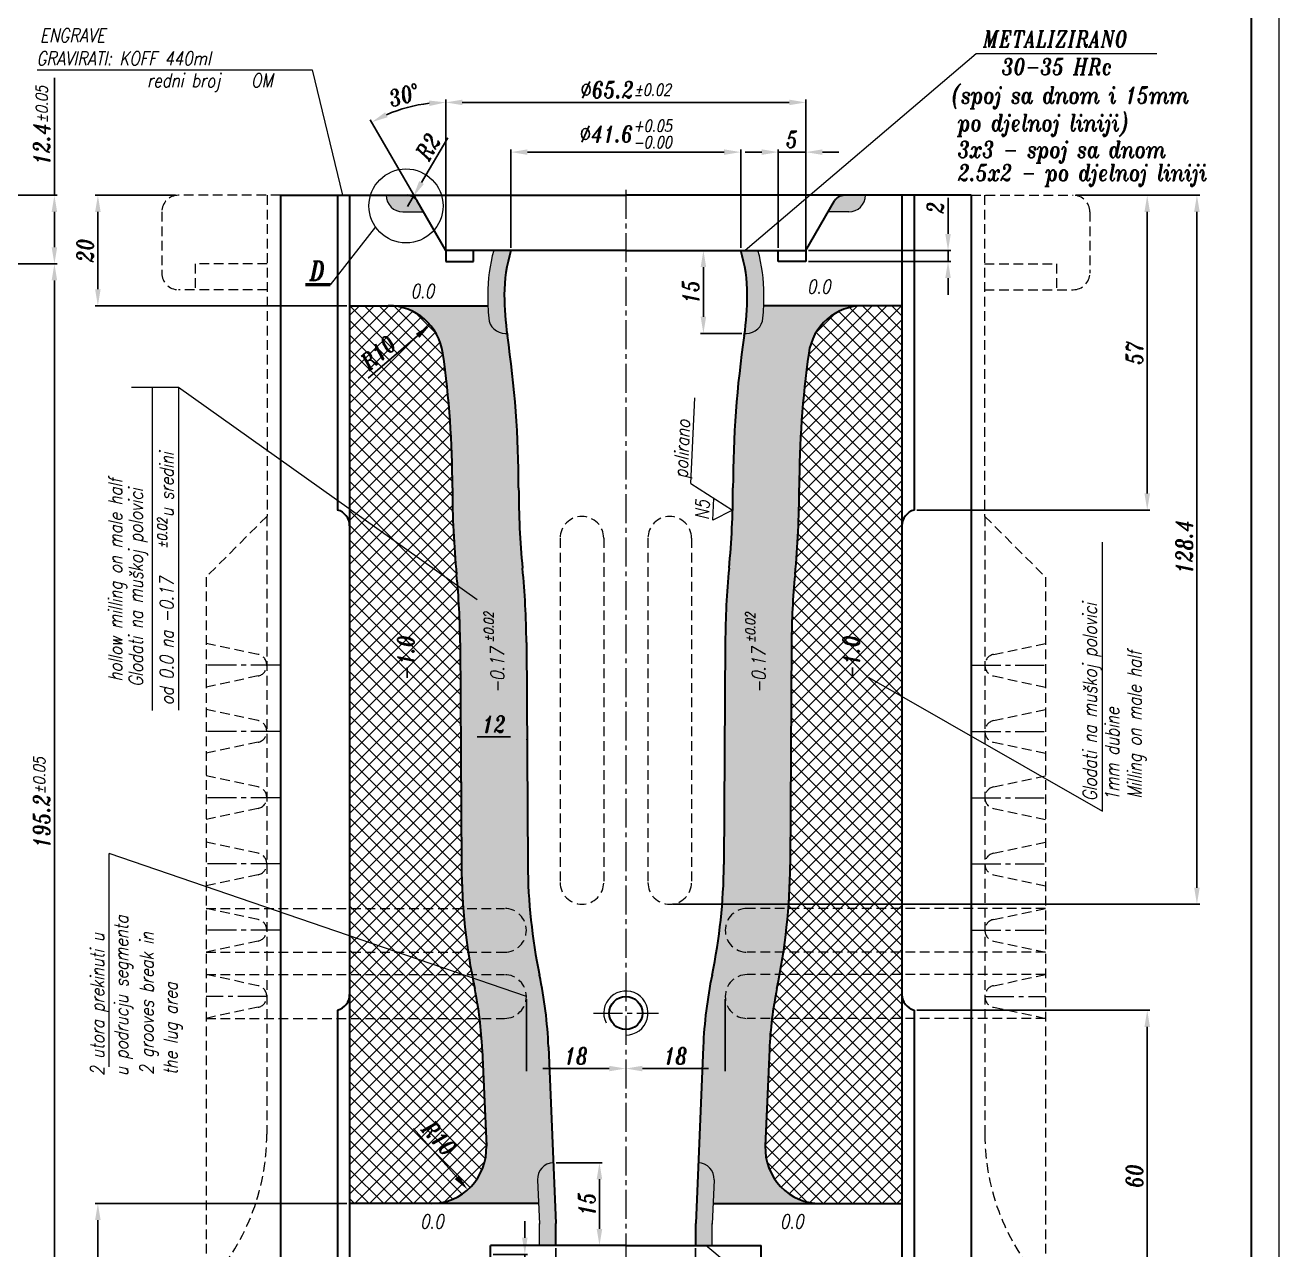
# Model space of a CAD drawing. Extents: x 459 to 1266, y 12 to 613.
# Drawn here: x 652.4 to 879.4, y 134.8 to 356.6 of the extents above; entities that cross this region are included whole.
import ezdxf

# ---------------------------------------------------------------- set-up
doc = ezdxf.new("R2010")
doc.units = 0
doc.header["$LTSCALE"] = 7
doc.header["$MEASUREMENT"] = 0
doc.linetypes.add('CENTER2', pattern=[1.125, 0.75, -0.125, 0.125, -0.125])
doc.linetypes.add('HIDDEN', pattern=[0.375, 0.25, -0.125])
doc.layers.get('0').update_dxf_attribs({"linetype": 'CONTINUOUS', "lineweight": 15})
for name, color, linetype, lineweight in [('1', 1, 'CENTER2', 15), ('2', 2, 'HIDDEN', 15), ('3', 3, 'CONTINUOUS', 30), ('4', 5, 'CONTINUOUS', 50), ('8', 252, 'CONTINUOUS', 15), ('ENGLISH', 252, 'CONTINUOUS', 18)]:
    doc.layers.add(name, color=color, linetype=linetype, lineweight=lineweight)
doc.styles.add('ITALICT', font='ITALICT.shx', dxfattribs={"width": 0.8, "height": 3})
doc.dimstyles.get("Standard").update_dxf_attribs({"dimtxt": 3, "dimasz": 3, "dimexe": 0.5, "dimexo": 0.5, "dimgap": 0.8, "dimtad": 1, "dimdsep": 46, "dimtxsty": 'ITALICT', "dimcen": 0.09, "dimazin": 2, "dimtfac": 1, "dimtmove": 0, "dimatfit": 3, "dimfxl": 1, "dimtolj": 1, "dimtzin": 0, "dimarcsym": 0})

# ---------------------------------------------------------------- blocks, each defined once
blk = doc.blocks.new('*D15')
at = {"color": 0, "lineweight": -2, "transparency": 16777216}
for p, q in [((728.56, 316.32), (728.56, 343.14)), ((793.76, 316.32), (793.76, 343.14)), ((731.56, 342.64), (790.76, 342.64))]:
    blk.add_line(p, q, dxfattribs=at)
at = {"color": 0, "transparency": 16777216}
for points in [[(731.56, 343.14), (731.56, 342.14), (728.56, 342.64)], [(790.76, 342.14), (790.76, 343.14), (793.76, 342.64)]]:
    blk.add_solid(points, dxfattribs=at)
at = {"color": 0, "transparency": 16777216, "insert": (761.16, 344.94), "char_height": 3, "attachment_point": 5, "style": 'ITALICT'}
blk.add_mtext('\\A1;%%c65.2{}{\\H0.71x;\\C3;%%p0.02}', dxfattribs=at)
blk = doc.blocks.new('*D19')
at = {"color": 0, "lineweight": -2, "transparency": 16777216}
for p, q in [((657.71, 325.82), (657.71, 347.11)), ((609.13, 325.82), (658.21, 325.82)), ((657.71, 322.82), (657.71, 316.42)), ((606.08, 313.42), (658.21, 313.42))]:
    blk.add_line(p, q, dxfattribs=at)
at = {"color": 0, "transparency": 16777216}
for points in [[(658.21, 322.82), (657.21, 322.82), (657.71, 325.82)], [(657.21, 316.42), (658.21, 316.42), (657.71, 313.42)]]:
    blk.add_solid(points, dxfattribs=at)
at = {"color": 0, "transparency": 16777216, "insert": (655.41, 338.47), "char_height": 3, "attachment_point": 5, "rotation": 90, "style": 'ITALICT'}
blk.add_mtext('\\A1;12.4{}{\\H0.71x;\\C3;%%p0.05}', dxfattribs=at)
blk = doc.blocks.new('*D34')
at = {"color": 0, "lineweight": -2, "transparency": 16777216}
for p, q in [((743.16, 180.22), (743.16, 167.17)), ((746.16, 167.67), (758.16, 167.67))]:
    blk.add_line(p, q, dxfattribs=at)
at = {"color": 0, "transparency": 16777216}
for points in [[(746.16, 168.17), (746.16, 167.17), (743.16, 167.67)], [(758.16, 168.17), (758.16, 167.17), (761.16, 167.67)]]:
    blk.add_solid(points, dxfattribs=at)
at = {"color": 0, "transparency": 16777216, "insert": (752.16, 169.97), "char_height": 3, "attachment_point": 5, "style": 'ITALICT'}
blk.add_mtext('\\A1;18', dxfattribs=at)
blk = doc.blocks.new('*D35')
at = {"color": 0, "lineweight": -2, "transparency": 16777216}
for p, q in [((779.16, 180.22), (779.16, 167.17)), ((764.16, 167.67), (776.16, 167.67))]:
    blk.add_line(p, q, dxfattribs=at)
at = {"color": 0, "transparency": 16777216}
for points in [[(764.16, 168.17), (764.16, 167.17), (761.16, 167.67)], [(776.16, 168.17), (776.16, 167.17), (779.16, 167.67)]]:
    blk.add_solid(points, dxfattribs=at)
at = {"color": 0, "transparency": 16777216, "insert": (770.16, 169.97), "char_height": 3, "attachment_point": 5, "style": 'ITALICT'}
blk.add_mtext('\\A1;18', dxfattribs=at)
blk = doc.blocks.new('*D36')
at = {"color": 0, "lineweight": -2, "transparency": 16777216}
for p, q in [((842.66, 325.82), (856.06, 325.82)), ((855.56, 271.82), (855.56, 322.82)), ((813.85, 268.82), (856.06, 268.82))]:
    blk.add_line(p, q, dxfattribs=at)
at = {"color": 0, "transparency": 16777216}
for points in [[(856.06, 322.82), (855.06, 322.82), (855.56, 325.82)], [(855.06, 271.82), (856.06, 271.82), (855.56, 268.82)]]:
    blk.add_solid(points, dxfattribs=at)
at = {"color": 0, "transparency": 16777216, "insert": (853.26, 297.32), "char_height": 3, "attachment_point": 5, "rotation": 90, "style": 'ITALICT'}
blk.add_mtext('\\A1;57', dxfattribs=at)
blk = doc.blocks.new('*D37')
at = {"color": 0, "lineweight": -2, "transparency": 16777216}
for p, q in [((813.85, 178.22), (856.06, 178.22)), ((855.56, 121.22), (855.56, 175.22)), ((834.66, 118.22), (856.06, 118.22))]:
    blk.add_line(p, q, dxfattribs=at)
at = {"color": 0, "transparency": 16777216}
for points in [[(855.06, 175.22), (856.06, 175.22), (855.56, 178.22)], [(855.06, 121.22), (856.06, 121.22), (855.56, 118.22)]]:
    blk.add_solid(points, dxfattribs=at)
at = {"color": 0, "transparency": 16777216, "insert": (853.26, 148.22), "char_height": 3, "attachment_point": 5, "rotation": 90, "style": 'ITALICT'}
blk.add_mtext('\\A1;60', dxfattribs=at)
blk = doc.blocks.new('*D39')
at = {"color": 0, "lineweight": -2, "transparency": 16777216}
for p, q in [((842.66, 325.82), (865.06, 325.82)), ((864.56, 322.82), (864.56, 200.42)), ((769.61, 197.42), (865.06, 197.42))]:
    blk.add_line(p, q, dxfattribs=at)
at = {"color": 0, "transparency": 16777216}
for points in [[(865.06, 322.82), (864.06, 322.82), (864.56, 325.82)], [(864.06, 200.42), (865.06, 200.42), (864.56, 197.42)]]:
    blk.add_solid(points, dxfattribs=at)
at = {"color": 0, "transparency": 16777216, "insert": (862.26, 262.12), "char_height": 3, "attachment_point": 5, "rotation": 90, "style": 'ITALICT'}
blk.add_mtext('\\A1;128.4', dxfattribs=at)
blk = doc.blocks.new('*D40')
at = {"color": 0, "lineweight": -2, "transparency": 16777216}
for p, q in [((679.66, 325.82), (665.08, 325.82)), ((665.58, 322.82), (665.58, 308.82)), ((710.66, 305.82), (665.08, 305.82))]:
    blk.add_line(p, q, dxfattribs=at)
at = {"color": 0, "transparency": 16777216}
for points in [[(666.08, 322.82), (665.08, 322.82), (665.58, 325.82)], [(665.08, 308.82), (666.08, 308.82), (665.58, 305.82)]]:
    blk.add_solid(points, dxfattribs=at)
at = {"color": 0, "transparency": 16777216, "insert": (663.28, 315.82), "char_height": 3, "attachment_point": 5, "rotation": 90, "style": 'ITALICT'}
blk.add_mtext('\\A1;20', dxfattribs=at)
blk = doc.blocks.new('*D41')
at = {"color": 0, "lineweight": -2, "transparency": 16777216}
for p, q in [((710.66, 143.22), (665.08, 143.22)), ((665.58, 121.22), (665.58, 140.22)), ((675.33, 118.22), (665.08, 118.22))]:
    blk.add_line(p, q, dxfattribs=at)
at = {"color": 0, "transparency": 16777216}
for points in [[(665.08, 140.22), (666.08, 140.22), (665.58, 143.22)], [(665.08, 121.22), (666.08, 121.22), (665.58, 118.22)]]:
    blk.add_solid(points, dxfattribs=at)
at = {"color": 0, "transparency": 16777216, "insert": (663.28, 130.72), "char_height": 3, "attachment_point": 5, "rotation": 90, "style": 'ITALICT'}
blk.add_mtext('\\A1;25', dxfattribs=at)
blk = doc.blocks.new('*D52')
at = {"color": 0, "lineweight": -2, "transparency": 16777216}
for p, q in [((606.08, 313.42), (658.21, 313.42)), ((657.71, 310.42), (657.71, 121.22)), ((596.28, 118.22), (658.21, 118.22))]:
    blk.add_line(p, q, dxfattribs=at)
at = {"color": 0, "transparency": 16777216}
for points in [[(658.21, 310.42), (657.21, 310.42), (657.71, 313.42)], [(657.21, 121.22), (658.21, 121.22), (657.71, 118.22)]]:
    blk.add_solid(points, dxfattribs=at)
at = {"color": 0, "transparency": 16777216, "insert": (655.41, 215.82), "char_height": 3, "attachment_point": 5, "rotation": 90, "style": 'ITALICT'}
blk.add_mtext('\\A1;195.2{}{\\A0;{\\H1.5x;}{\\A2;\\H0.71x;\\C3;%%p0.05}}', dxfattribs=at)
blk = doc.blocks.new('*D54')
at = {"color": 0, "lineweight": -2, "transparency": 16777216}
for p, q in [((740.36, 316.32), (740.36, 334.14)), ((781.96, 316.32), (781.96, 334.14)), ((743.36, 333.64), (778.96, 333.64))]:
    blk.add_line(p, q, dxfattribs=at)
at = {"color": 0, "transparency": 16777216}
for points in [[(743.36, 334.14), (743.36, 333.14), (740.36, 333.64)], [(778.96, 333.14), (778.96, 334.14), (781.96, 333.64)]]:
    blk.add_solid(points, dxfattribs=at)
at = {"color": 0, "transparency": 16777216, "insert": (761.16, 336.92), "char_height": 3, "attachment_point": 5, "style": 'ITALICT'}
blk.add_mtext('\\A1;%%c41.6{}{\\H0.71x;\\C3;\\S+0.05^ -0.00;}', dxfattribs=at)
blk = doc.blocks.new('*D55')
at = {"color": 0, "lineweight": -2, "transparency": 16777216}
for p, q in [((748.51, 135.12), (748.51, 108.39)), ((773.81, 135.12), (773.81, 108.39)), ((751.51, 108.89), (770.81, 108.89))]:
    blk.add_line(p, q, dxfattribs=at)
at = {"color": 0, "transparency": 16777216}
for points in [[(751.51, 109.39), (751.51, 108.39), (748.51, 108.89)], [(770.81, 108.39), (770.81, 109.39), (773.81, 108.89)]]:
    blk.add_solid(points, dxfattribs=at)
at = {"color": 0, "transparency": 16777216, "insert": (761.16, 112.18), "char_height": 3, "attachment_point": 5, "style": 'ITALICT'}
blk.add_mtext('\\A1;%%c25.3{}{\\H0.71x;\\C3;\\S+0.05^ -0.00;}', dxfattribs=at)
blk = doc.blocks.new('*D58')
at = {"color": 0, "lineweight": -2, "transparency": 16777216}
for p, q in [((742.88, 137.02), (742.88, 140.02)), ((737.16, 134.02), (743.38, 134.02)), ((742.88, 134.02), (742.88, 132.52)), ((742.88, 129.52), (742.88, 119.89))]:
    blk.add_line(p, q, dxfattribs=at)
at = {"color": 0, "transparency": 16777216}
for points in [[(742.38, 137.02), (743.38, 137.02), (742.88, 134.02)], [(742.38, 129.52), (743.38, 129.52), (742.88, 132.52)]]:
    blk.add_solid(points, dxfattribs=at)
at = {"color": 0, "transparency": 16777216, "insert": (740.58, 123.21), "char_height": 3, "attachment_point": 5, "rotation": 90, "style": 'ITALICT'}
blk.add_mtext('\\A1;1.5', dxfattribs=at)
blk = doc.blocks.new('*D86')
at = {"color": 0, "lineweight": -2, "transparency": 16777216}
for p, q in [((728.56, 316.82), (728.56, 343.15)), ((723.12, 325.25), (714.9, 339.49))]:
    blk.add_line(p, q, dxfattribs=at)
blk.add_arc((728.56, 315.82), 26.83, 96.4093, 113.5907, dxfattribs=at)
at = {"color": 0, "transparency": 16777216}
for points in [[(725.6, 341.99), (725.54, 342.98), (728.56, 342.65)], [(717.6, 340.86), (718.05, 339.96), (715.15, 339.06)]]:
    blk.add_solid(points, dxfattribs=at)
at = {"color": 0, "transparency": 16777216, "insert": (721.02, 343.96), "char_height": 3, "attachment_point": 5, "rotation": 15, "style": 'ITALICT'}
blk.add_mtext('\\A1;30%%d', dxfattribs=at)
blk = doc.blocks.new('*D90')
at = {"color": 0, "lineweight": -2, "transparency": 16777216}
for p, q in [((748.55, 150.62), (756.89, 150.62)), ((756.39, 147.62), (756.39, 138.62)), ((756.89, 135.62), (756.89, 135.62))]:
    blk.add_line(p, q, dxfattribs=at)
at = {"color": 0, "transparency": 16777216}
for points in [[(756.89, 147.62), (755.89, 147.62), (756.39, 150.62)], [(755.89, 138.62), (756.89, 138.62), (756.39, 135.62)]]:
    blk.add_solid(points, dxfattribs=at)
at = {"color": 0, "transparency": 16777216, "insert": (754.09, 143.12), "char_height": 3, "attachment_point": 5, "rotation": 90, "style": 'ITALICT'}
blk.add_mtext('\\A1;15', dxfattribs=at)
blk = doc.blocks.new('*D91')
at = {"color": 0, "lineweight": -2, "transparency": 16777216}
for p, q in [((819.5, 318.82), (819.5, 325.36)), ((794.26, 315.82), (820, 315.82)), ((819.5, 315.82), (819.5, 313.82)), ((794.26, 313.82), (820, 313.82)), ((819.5, 310.82), (819.5, 307.82))]:
    blk.add_line(p, q, dxfattribs=at)
at = {"color": 0, "transparency": 16777216}
for points in [[(819, 318.82), (820, 318.82), (819.5, 315.82)], [(820, 310.82), (819, 310.82), (819.5, 313.82)]]:
    blk.add_solid(points, dxfattribs=at)
at = {"color": 0, "transparency": 16777216, "insert": (817.2, 323.59), "char_height": 3, "attachment_point": 5, "rotation": 90, "style": 'ITALICT'}
blk.add_mtext('\\A1;2', dxfattribs=at)
blk = doc.blocks.new('*D92')
at = {"color": 0, "lineweight": -2, "transparency": 16777216}
for p, q in [((788.76, 316.32), (788.76, 334.14)), ((793.76, 316.32), (793.76, 334.14)), ((785.76, 333.64), (782.76, 333.64)), ((793.76, 333.64), (788.76, 333.64)), ((796.76, 333.64), (799.76, 333.64))]:
    blk.add_line(p, q, dxfattribs=at)
at = {"color": 0, "transparency": 16777216}
for points in [[(785.76, 333.14), (785.76, 334.14), (788.76, 333.64)], [(796.76, 334.14), (796.76, 333.14), (793.76, 333.64)]]:
    blk.add_solid(points, dxfattribs=at)
at = {"color": 0, "transparency": 16777216, "insert": (791.26, 335.94), "char_height": 3, "attachment_point": 5, "style": 'ITALICT'}
blk.add_mtext('\\A1;5', dxfattribs=at)
blk = doc.blocks.new('*D93')
at = {"color": 0, "lineweight": -2, "transparency": 16777216}
for p, q in [((774.71, 315.82), (774.71, 315.82)), ((775.21, 312.82), (775.21, 303.82)), ((782.17, 300.82), (774.71, 300.82))]:
    blk.add_line(p, q, dxfattribs=at)
at = {"color": 0, "transparency": 16777216}
for points in [[(775.71, 312.82), (774.71, 312.82), (775.21, 315.82)], [(774.71, 303.82), (775.71, 303.82), (775.21, 300.82)]]:
    blk.add_solid(points, dxfattribs=at)
at = {"color": 0, "transparency": 16777216, "insert": (772.91, 308.32), "char_height": 3, "attachment_point": 5, "rotation": 90, "style": 'ITALICT'}
blk.add_mtext('\\A1;15', dxfattribs=at)
blk = doc.blocks.new('*D222')
at = {"color": 0, "lineweight": -2, "transparency": 16777216}
for p, q in [((728.97, 336.21), (724.18, 328.12)), ((721.64, 323.82), (722.65, 325.54))]:
    blk.add_line(p, q, dxfattribs=at)
at = {"color": 0, "transparency": 16777216}
blk.add_solid([(723.75, 328.38), (724.61, 327.87), (722.65, 325.54)], dxfattribs=at)
at = {"color": 0, "transparency": 16777216, "insert": (725.36, 334.63), "char_height": 3, "attachment_point": 5, "rotation": 59.387, "style": 'ITALICT'}
blk.add_mtext('\\A1;R2', dxfattribs=at)
blk = doc.blocks.new('*D223')
at = {"color": 0, "lineweight": -2, "transparency": 16777216}
blk.add_line((730.55, 147.97), (722.75, 156.82), dxfattribs=at)
at = {"color": 0, "transparency": 16777216}
blk.add_solid([(730.18, 147.64), (730.93, 148.3), (732.54, 145.72)], dxfattribs=at)
at = {"color": 0, "transparency": 16777216, "insert": (727.38, 155.04), "char_height": 3, "attachment_point": 5, "rotation": 311.412, "style": 'ITALICT'}
blk.add_mtext('\\A1;R10', dxfattribs=at)
blk = doc.blocks.new('*D224')
at = {"color": 0, "lineweight": -2, "transparency": 16777216}
blk.add_line((723.47, 300.37), (714.51, 292.7), dxfattribs=at)
at = {"color": 0, "transparency": 16777216}
blk.add_solid([(723.79, 299.99), (723.14, 300.75), (725.75, 302.33)], dxfattribs=at)
at = {"color": 0, "transparency": 16777216, "insert": (716.35, 297.31), "char_height": 3, "attachment_point": 5, "rotation": 40.5749, "style": 'ITALICT'}
blk.add_mtext('\\A1;R10', dxfattribs=at)
blk = doc.blocks.new('*D225')
at = {"color": 0, "lineweight": -2, "transparency": 16777216}
for p, q in [((731.27, 227.22), (731.27, 227.22)), ((734.27, 227.72), (740.27, 227.72)), ((743.27, 227.3), (743.27, 227.22))]:
    blk.add_line(p, q, dxfattribs=at)
at = {"color": 0, "transparency": 16777216}
for points in [[(734.27, 228.22), (734.27, 227.22), (731.27, 227.72)], [(740.27, 227.22), (740.27, 228.22), (743.27, 227.72)]]:
    blk.add_solid(points, dxfattribs=at)
at = {"color": 0, "transparency": 16777216, "insert": (737.27, 230.02), "char_height": 3, "attachment_point": 5, "style": 'ITALICT'}
blk.add_mtext('\\A1;12', dxfattribs=at)

msp = doc.modelspace()

# ---------------------------------------------------------------- hatches: boundary and pattern name
h = msp.add_hatch(color=256)
h.dxf.hatch_style = 1
h.paths.add_polyline_path([(720.7907, 322.821), (724.5228, 322.821), (723.3681, 324.821, 0.26794919), (721.636, 325.821), (717.7907, 325.821, 0.41421356)])
h.paths.add_polyline_path([(798.9604, 324.821), (797.8057, 322.821), (801.5377, 322.821, 0.41421356), (804.5377, 325.821), (800.6924, 325.821, 0.26794919)])
h = msp.add_hatch(color=256)
h.dxf.hatch_style = 1
h.paths.add_polyline_path([(783.004, 300.821, 0.39094688), (785.9944, 303.581, 0.01058559), (786.1265, 305.821, 0.00943648), (786.1642, 307.821, 0.06697383), (785.0878, 315.821), (782.7496, 315.821), (781.9642, 315.821, -0.07458281), (783.1642, 307.821, -0.03512979), (782.6718, 300.821)])
h.paths.add_polyline_path([(739.1642, 307.821, -0.07458281), (740.3642, 315.821), (737.2406, 315.821, 0.06697383), (736.1642, 307.821, 0.00943648), (736.202, 305.821, 0.01058559), (736.3341, 303.581, 0.39094688), (739.3245, 300.821), (739.6567, 300.821, -0.03512979)])
h.paths.add_polyline_path([(745.3597, 143.221), (745.5142, 139.5578), (745.5142, 135.621), (748.5142, 135.621), (748.5142, 139.621), (748.0502, 150.621, 0.41421356), (745.1793, 147.4973)])
h.paths.add_polyline_path([(776.8142, 135.621), (776.8142, 139.5578), (776.9688, 143.221), (777.1492, 147.4973, 0.41421356), (774.2783, 150.621), (773.8142, 139.621), (773.8142, 135.621), (775.6465, 135.621)])
at = {"layer": '8'}
h = msp.add_hatch(dxfattribs=at)
h.set_pattern_fill('ANSI37', color=256, scale=15)
h.set_pattern_definition([(45, (-1844.1121, 0), (-1.3258252, 1.3258252), []), (135, (-1844.1121, 0), (-1.3258252, -1.3258252), [])])
h.paths.add_polyline_path([(730.5245, 257.1443, -0.02423515), (729.7642, 272.821, 0.03500289), (728.0543, 297.216, 0.37379119), (718.1521, 305.821), (711.1642, 305.821), (711.1642, 269.0648), (730.7026, 255.1639, 0.00363081)])
h.paths.add_polyline_path([(711.0969, 296.7571), (717.705, 302.4159), (721.6077, 297.8586), (714.9995, 292.1997)], flags=9)
h.paths.add_polyline_path([(731.4145, 204.5464), (731.1645, 244.7464, 0.01904721), (730.7026, 255.1639), (711.1642, 269.0648), (711.1642, 265.9342), (711.1642, 196.6787), (731.7379, 196.6787, -0.01743326)])
h.paths.add_polyline_path([(732.6233, 188.7527, -0.01765698), (731.7379, 196.6787), (711.1642, 196.6787), (711.1642, 191.6865), (719.7217, 188.7527)])
h.paths.add_polyline_path([(719.7217, 188.7527), (711.1642, 191.6865), (711.1642, 188.7527)])
h.paths.add_polyline_path([(731.6048, 184.6787), (719.7217, 188.7527), (711.1642, 188.7527), (711.1642, 184.6787)])
h.paths.add_polyline_path([(733.3011, 184.6787, -0.0091415), (732.6233, 188.7527), (719.7217, 188.7527), (731.6048, 184.6787)])
h.paths.add_polyline_path([(734.7015, 176.7527, 0.0201375), (733.7987, 182.1529, -0.00429787), (733.418, 184.0571), (731.6048, 184.6787), (711.1642, 184.6787), (711.1642, 181.1079), (711.1642, 176.7527)])
h.paths.add_polyline_path([(711.1642, 176.7527), (711.1642, 143.221), (725.9209, 143.221, 0.42661729), (735.912, 153.6425), (735.1749, 171.1152, 0.02080798), (734.7015, 176.7527)])
h.paths.add_polyline_path([(811.1642, 143.221), (811.1642, 176.7527), (787.6269, 176.7527, 0.02080798), (787.1536, 171.1152), (786.4164, 153.6425, 0.42661729), (796.4076, 143.221)])
h.paths.add_polyline_path([(811.1642, 181.1079), (811.1642, 184.6787), (789.0274, 184.6787, -0.00569786), (788.5298, 182.1529, 0.0201375), (787.6269, 176.7527), (811.1642, 176.7527)])
h.paths.add_polyline_path([(811.1642, 188.7527), (789.7051, 188.7527, -0.0091415), (789.0274, 184.6787), (811.1642, 184.6787)])
h.paths.add_polyline_path([(790.5906, 196.6787, -0.01765698), (789.7051, 188.7527), (811.1642, 188.7527), (811.1642, 196.6787)])
h.paths.add_polyline_path([(811.1642, 235.0363), (811.1642, 265.9342), (811.1642, 305.821), (804.1763, 305.821, 0.37379119), (794.2741, 297.216, 0.03500289), (792.5642, 272.821, -0.02423515), (791.8039, 257.1443, 0.02267959), (791.164, 244.7464), (790.914, 204.5464, -0.01743326), (790.5906, 196.6787), (811.1642, 196.6787)])
h.paths.add_polyline_path([(719.0862, 237.5155), (719.0862, 247.244), (723.5862, 247.244), (723.5862, 237.5155)], flags=24)
h.paths.add_polyline_path([(726.7538, 160.2892), (732.5086, 153.7644), (728.0087, 149.7956), (722.254, 156.3204)], flags=24)
h.paths.add_polyline_path([(799.7179, 237.5155), (799.7179, 247.244), (804.2179, 247.244), (804.2179, 237.5155)], flags=24)
h = msp.add_hatch(dxfattribs=at)
h.set_pattern_fill('DOTS', color=256, scale=15)
h.set_pattern_definition([(0, (-1844.1121, 0), (0.46875, 0.9375), [0, -0.9375])])
h.paths.add_polyline_path([(739.2012, 184.6787, -0.41421356), (743.1642, 180.7157, -0.41421356), (739.2012, 176.7527), (734.7015, 176.7527, -0.02080798), (735.1749, 171.1152), (735.912, 153.6425, -0.42661729), (725.9209, 143.221), (745.3597, 143.221), (745.1793, 147.4973, -0.41421356), (748.0502, 150.621), (747.1642, 171.621, 0.04096265), (745.5452, 184.6066, -0.0499672), (743.4142, 204.621), (743.1642, 244.821, 0.02267959), (742.4682, 258.3055, -0.02423515), (741.7642, 272.821, 0.03709176), (739.713, 300.4332, -0.00195941), (739.6567, 300.821), (739.3245, 300.821, -0.39094688), (736.3341, 303.581, -0.01058559), (736.202, 305.821), (718.1521, 305.821, -0.37379119), (728.0543, 297.216, -0.03500289), (729.7642, 272.821, 0.02423515), (730.5245, 257.1443, -0.00363081), (730.7026, 255.1639, -0.01904721), (731.1645, 244.7464), (731.4145, 204.5464, 0.01743326), (731.7379, 196.6787), (739.2012, 196.6787, -1), (739.2012, 188.7527), (732.6233, 188.7527, 0.0091415), (733.3011, 184.6787)])
h.paths.add_polyline_path([(790.914, 204.5464), (791.164, 244.7464, -0.02267959), (791.8039, 257.1443, 0.02423515), (792.5642, 272.821, -0.03500289), (794.2741, 297.216, -0.37379119), (804.1763, 305.821), (786.1265, 305.821, -0.01058559), (785.9944, 303.581, -0.39094688), (783.004, 300.821), (782.6718, 300.821, -0.00195941), (782.6154, 300.4332, 0.03709176), (780.5642, 272.821, -0.00665285), (780.5097, 268.7748, -0.01748766), (779.8602, 258.3055, 0.02267959), (779.1642, 244.821), (778.9142, 204.621, -0.0499672), (776.7833, 184.6066, 0.04096265), (775.1642, 171.621), (774.2783, 150.621, -0.41421356), (777.1492, 147.4973), (776.9688, 143.221), (796.4076, 143.221, -0.42661729), (786.4164, 153.6425), (787.1536, 171.1152, -0.02080798), (787.6269, 176.7527), (783.1272, 176.7527, -1), (783.1272, 184.6787), (789.0274, 184.6787, 0.0091415), (789.7051, 188.7527), (783.1272, 188.7527, -1), (783.1272, 196.6787), (790.5906, 196.6787, 0.01743326)])
h.paths.add_polyline_path([(783.1272, 196.6787, 1), (783.1272, 188.7527), (789.7051, 188.7527, 0.01765698), (790.5906, 196.6787)])
h.paths.add_polyline_path([(783.1272, 184.6787, 1), (783.1272, 176.7527), (787.6269, 176.7527, -0.0201375), (788.5298, 182.1529, 0.00569786), (789.0274, 184.6787)])
h.paths.add_polyline_path([(739.2012, 176.7527, 0.41421356), (743.1642, 180.7157), (733.418, 184.0571, 0.00429787), (733.7987, 182.1529, -0.0201375), (734.7015, 176.7527)])
h.paths.add_polyline_path([(733.418, 184.0571), (743.1642, 180.7157, 0.41421356), (739.2012, 184.6787), (733.3011, 184.6787, 0.00139995)])
h.paths.add_polyline_path([(739.2012, 188.7527, 1), (739.2012, 196.6787), (731.7379, 196.6787, 0.01765698), (732.6233, 188.7527)])
h.paths.add_polyline_path([(735.0344, 244.9197), (735.0344, 252.2614), (737.6594, 252.2614), (737.6594, 244.9197)], flags=24)
h.paths.add_polyline_path([(736.0117, 235.1962), (736.0117, 245.3985), (739.7617, 245.3985), (739.7617, 235.1962)], flags=24)
h.paths.add_polyline_path([(734.6917, 233.0197), (739.8488, 233.0197), (739.8488, 227.0197), (734.6917, 227.0197)], flags=24)
h.paths.add_polyline_path([(783.3506, 235.1962), (783.3506, 245.3985), (787.1006, 245.3985), (787.1006, 235.1962)], flags=24)
h.paths.add_polyline_path([(782.3732, 244.8181), (782.3732, 252.1598), (784.9982, 252.1598), (784.9982, 244.8181)], flags=24)

# ---------------------------------------------------------------- linework, layer by layer
for p, q in [((879.4079, 612.9628), (879.4079, 12.3608)), ((824.6164, 351.4319), (782.7496, 315.821)), ((857.2871, 351.4319), (824.6164, 351.4319)), ((654.5881, 348.546), (704.3573, 348.546)), ((704.3573, 348.546), (709.8602, 325.821)), ((720.7907, 322.821), (724.5228, 322.821)), ((801.5377, 322.821), (797.8057, 322.821)), ((715.8269, 320.1113), (707.6362, 309.6)), ((728.5642, 316.321), (728.5642, 315.821)), ((793.7642, 315.821), (793.7642, 316.321)), ((739.3245, 300.821), (739.6567, 300.821)), ((782.6718, 300.821), (783.004, 300.821)), ((671.671, 291.0956), (680.199, 291.0956)), ((675.4528, 232.5317), (675.4528, 291.0956)), ((680.199, 291.0956), (680.199, 232.5744)), ((680.199, 291.0956), (734.2586, 252.6339)), ((772.9448, 273.5985), (773.6306, 289.1604)), ((772.9448, 273.5985), (780.4628, 268.8047)), ((776.9077, 266.9559), (777.0841, 270.9591)), ((780.4628, 268.8047), (776.9077, 266.9559)), ((847.4647, 214.2655), (847.4647, 263)), ((805.1729, 238.4645), (847.4647, 214.2655)), ((667.6295, 167.989), (667.6295, 206.6119)), ((743.1642, 180.7157), (667.6295, 206.6119)), ((745.1793, 147.4973), (745.5169, 139.4946)), ((777.1492, 147.4973), (776.8116, 139.4946)), ((745.5142, 135.621), (745.5142, 139.621)), ((776.8142, 135.621), (776.8142, 139.621)), ((808.3573, 108.3802), (775.6465, 135.621))]:
    msp.add_line(p, q)
msp.add_circle((721.3659, 323.896), 6.7086)
for centre, radius, start, end in [((720.7907, 325.821), 3, 180, 270), ((801.5377, 325.821), 3, 270, 0), ((766.4309, 307.821), 30.2667, 164.673616, 180), ((755.8976, 307.821), 30.2667, 0, 15.326384), ((789.1642, 307.821), 53, 180, 184.588566), ((733.1642, 307.821), 53, 355.411434, 0), ((739.3245, 303.821), 3, 184.588566, 270), ((783.004, 303.821), 3, 270, 355.411434), ((761.1642, 177.721), 4, 270, 206.70514), ((748.1766, 147.6237), 3, 92.415733, 182.415733), ((774.1518, 147.6237), 3, 357.584267, 87.584267)]:
    msp.add_arc(centre, radius, start, end)
at = {"layer": '1'}
for p, q in [((761.1642, 326.821), (761.1642, 118.221)), ((698.542, 240.721), (685.1642, 240.721)), ((823.7865, 240.721), (837.1642, 240.721)), ((698.542, 228.721), (685.1642, 228.721)), ((823.7865, 228.721), (837.1642, 228.721)), ((698.542, 216.721), (685.1642, 216.721)), ((823.7865, 216.721), (837.1642, 216.721)), ((698.542, 204.721), (685.1642, 204.721)), ((823.7865, 204.721), (837.1642, 204.721)), ((698.542, 192.721), (685.1642, 192.721)), ((823.7865, 192.721), (837.1642, 192.721)), ((696.1642, 180.721), (685.1642, 180.721)), ((826.1642, 180.721), (837.1642, 180.721)), ((755.289, 177.721), (767.056, 177.721))]:
    msp.add_line(p, q, dxfattribs=at)
at = {"layer": '2'}
for p, q in [((698.6642, 325.821), (680.1642, 325.821)), ((696.2142, 325.821), (696.2142, 267.721)), ((823.6642, 325.821), (842.1642, 325.821)), ((826.1142, 325.821), (826.1142, 267.721)), ((677.1642, 322.821), (677.1642, 311.721)), ((845.1642, 322.821), (845.1642, 311.721)), ((696.2142, 313.421), (683.2142, 313.421)), ((683.2142, 313.421), (683.2142, 308.721)), ((826.1142, 313.421), (839.1142, 313.421)), ((839.1142, 313.421), (839.1142, 308.721)), ((696.2142, 308.721), (680.1642, 308.721)), ((826.1142, 308.721), (842.1642, 308.721)), ((696.2142, 267.721), (685.1642, 256.671)), ((696.1642, 267.671), (696.1642, 155.771)), ((826.1142, 267.721), (837.1642, 256.671)), ((826.1642, 267.671), (826.1642, 155.771)), ((749.2642, 263.721), (749.2642, 201.371)), ((757.1642, 263.721), (757.1642, 201.371)), ((765.1642, 263.721), (765.1642, 201.371)), ((773.0642, 263.721), (773.0642, 201.371)), ((685.1642, 256.671), (685.1642, 121.221)), ((837.1642, 256.671), (837.1642, 121.221)), ((694.5801, 242.6773), (685.1642, 244.6787)), ((827.7484, 242.6773), (837.1642, 244.6787)), ((694.5801, 238.7647), (685.1642, 236.7633)), ((827.7484, 238.7647), (837.1642, 236.7633)), ((694.5801, 230.6773), (685.1642, 232.6787)), ((827.7484, 230.6773), (837.1642, 232.6787)), ((694.5801, 226.7647), (685.1642, 224.7633)), ((827.7484, 226.7647), (837.1642, 224.7633)), ((694.5801, 218.6773), (685.1642, 220.6787)), ((827.7484, 218.6773), (837.1642, 220.6787)), ((694.5801, 214.7647), (685.1642, 212.7633)), ((827.7484, 214.7647), (837.1642, 212.7633)), ((694.5801, 206.6773), (685.1642, 208.6787)), ((827.7484, 206.6773), (837.1642, 208.6787)), ((694.5801, 202.7647), (685.1642, 200.7633)), ((827.7484, 202.7647), (837.1642, 200.7633)), ((694.5801, 194.6773), (685.1642, 196.6787)), ((685.1642, 196.6787), (739.2012, 196.6787)), ((837.1642, 196.6787), (783.1272, 196.6787)), ((827.7484, 194.6773), (837.1642, 196.6787)), ((694.5801, 190.7647), (685.1642, 188.7633)), ((827.7484, 190.7647), (837.1642, 188.7633)), ((685.1642, 188.7527), (739.2012, 188.7527)), ((837.1642, 188.7527), (783.1272, 188.7527)), ((694.5801, 182.6773), (685.1642, 184.6787)), ((685.1642, 184.6787), (739.2012, 184.6787)), ((837.1642, 184.6787), (783.1272, 184.6787)), ((827.7484, 182.6773), (837.1642, 184.6787)), ((694.5801, 178.7647), (685.1642, 176.7633)), ((827.7484, 178.7647), (837.1642, 176.7633)), ((685.1642, 176.7527), (739.2012, 176.7527)), ((837.1642, 176.7527), (783.1272, 176.7527))]:
    msp.add_line(p, q, dxfattribs=at)
for centre, radius, start, end in [((680.1642, 322.821), 3, 90, 180), ((842.1642, 322.821), 3, 0, 90), ((680.1642, 311.721), 3, 180, 270), ((842.1642, 311.721), 3, 270, 0), ((753.2142, 263.721), 3.95, 0, 180), ((769.1142, 263.721), 3.95, 0, 180), ((694.1642, 240.721), 2, 282, 78), ((828.1642, 240.721), 2, 102, 258), ((694.1642, 228.721), 2, 282, 78), ((828.1642, 228.721), 2, 102, 258), ((694.1642, 216.721), 2, 282, 78), ((828.1642, 216.721), 2, 102, 258), ((694.1642, 204.721), 2, 282, 78), ((828.1642, 204.721), 2, 102, 258), ((753.2142, 201.371), 3.95, 180, 0), ((769.1142, 201.371), 3.95, 180, 0), ((739.2012, 192.7157), 3.963, 270, 90), ((783.1272, 192.7157), 3.963, 90, 270), ((694.1642, 192.721), 2, 282, 78), ((828.1642, 192.721), 2, 102, 258), ((739.2012, 180.7157), 3.963, 270, 90), ((783.1272, 180.7157), 3.963, 90, 270), ((694.1642, 180.721), 2, 282, 78), ((828.1642, 180.721), 2, 102, 258), ((656.1642, 155.771), 40, 316.468848, 0), ((866.1642, 155.771), 40, 180, 223.531152)]:
    msp.add_arc(centre, radius, start, end, dxfattribs=at)
at = {"layer": '3'}
for p, q in [((874.4079, 607.9628), (874.4079, 17.3608)), ((698.6642, 325.821), (698.6642, 118.221)), ((698.6642, 325.821), (761.1642, 325.821)), ((708.9804, 325.821), (708.9804, 268.821)), ((711.1642, 325.821), (711.1642, 118.221)), ((728.5642, 315.821), (723.3681, 324.821)), ((823.6642, 325.821), (761.1642, 325.821)), ((793.7642, 315.821), (798.9604, 324.821)), ((811.1642, 325.821), (811.1642, 118.221)), ((813.3481, 325.821), (813.3481, 268.821)), ((823.6642, 325.821), (823.6642, 118.221)), ((761.1642, 315.821), (728.5642, 315.821)), ((728.5642, 315.821), (728.5642, 313.821)), ((733.5642, 313.821), (733.5642, 315.821)), ((761.1642, 315.821), (793.7642, 315.821)), ((788.7642, 313.821), (788.7642, 315.821)), ((793.7642, 315.821), (793.7642, 313.821)), ((728.5642, 313.821), (733.5642, 313.821)), ((793.7642, 313.821), (788.7642, 313.821)), ((711.1642, 305.821), (736.2232, 305.821)), ((811.1642, 305.821), (786.1052, 305.821)), ((731.1645, 244.7464), (731.4145, 204.5464)), ((743.1642, 244.821), (743.4142, 204.621)), ((779.1642, 244.821), (778.9142, 204.621)), ((791.164, 244.7464), (790.914, 204.5464)), ((708.9804, 178.221), (708.9804, 118.221)), ((813.3481, 178.221), (813.3481, 118.221)), ((735.1749, 171.1152), (735.912, 153.6425)), ((747.1642, 171.621), (748.5142, 139.621)), ((775.1642, 171.621), (773.8142, 139.621)), ((787.1536, 171.1152), (786.4164, 153.6425)), ((745.3597, 143.221), (711.1642, 143.221)), ((776.9688, 143.221), (811.1642, 143.221)), ((748.5142, 135.621), (748.5142, 139.621)), ((773.8142, 135.621), (773.8142, 139.621)), ((761.1642, 135.621), (736.6642, 135.621)), ((736.6642, 132.521), (736.6642, 135.621)), ((761.1642, 135.621), (785.6642, 135.621)), ((785.6642, 132.521), (785.6642, 135.621))]:
    msp.add_line(p, q, dxfattribs=at)
msp.add_circle((761.1642, 177.721), 3, dxfattribs=at)
for centre, radius, start, end in [((721.636, 323.821), 2, 30, 90), ((800.6924, 323.821), 2, 90, 150), ((766.4309, 307.821), 27.2667, 162.938469, 180), ((755.8976, 307.821), 27.2667, 0, 17.061531), ((789.1642, 307.821), 50, 180, 188.496909), ((733.1642, 307.821), 50, 351.503091, 0), ((718.1521, 295.821), 10, 8.018798, 90), ((804.1763, 295.821), 10, 90, 171.981202), ((554.8873, 272.821), 186.8769, 0, 8.496909), ((967.4412, 272.821), 186.8769, 171.503091, 180), ((554.8873, 272.821), 174.8769, 0, 8.018798), ((967.4412, 272.821), 174.8769, 171.981202, 180), ((891.7642, 272.821), 162, 180, 185.5532), ((891.7642, 272.821), 150, 180, 185.5532), ((630.5642, 272.821), 150, 354.4468, 0), ((630.5642, 272.821), 162, 354.4468, 0), ((708.1642, 265.9342), 3, 0, 74.213144), ((814.1642, 265.9342), 3, 105.786856, 180), ((594.2512, 243.895), 136.9159, 0.356312, 5.5532), ((594.2512, 243.895), 148.9159, 0.356312, 5.5532), ((928.0772, 243.895), 148.9159, 174.4468, 179.643688), ((928.0772, 243.895), 136.9159, 174.4468, 179.643688), ((844.3677, 205.2489), 112.9554, 180.356312, 191.798435), ((844.3677, 205.2489), 100.9554, 180.356312, 191.798435), ((677.9608, 205.2489), 100.9554, 348.201565, 359.643688), ((677.9608, 205.2489), 112.9554, 348.201565, 359.643688), ((667.2353, 168.249), 80, 2.415733, 11.798435), ((855.0931, 168.249), 80, 168.201565, 177.584267), ((667.2353, 168.249), 68, 2.415733, 11.798435), ((855.0931, 168.249), 68, 168.201565, 177.584267), ((708.1642, 181.1079), 3, 285.786856, 0), ((814.1642, 181.1079), 3, 180, 254.213144), ((725.9209, 153.221), 10, 270, 2.415733), ((796.4076, 153.221), 10, 177.584267, 270)]:
    msp.add_arc(centre, radius, start, end, dxfattribs=at)
at = {"layer": '4'}
msp.add_line((707.6362, 309.6), (703.1598, 309.6), dxfattribs=at)

# ---------------------------------------------------------------- texts
at = {"style": 'ITALICT', "width": 0.8}
for s, height, p in [('METALIZIRANO', 3, (825.8535, 352.6312)), ('GRAVIRATI: KOFF 440ml', 2.5, (654.4611, 349.362)), ('30-35 HRc', 3, (829.2144, 347.6229)), ('redni broj   OM', 2.5, (674.4896, 345.3768)), ('(spoj sa dnom i 15mm', 3, (820.1978, 342.4503)), ('po djelnoj liniji)', 3, (821.2702, 337.4489)), ('3x3 - spoj sa dnom', 3, (821.2702, 332.6161)), ('2.5x2 - po djelnoj liniji', 3, (821.2702, 328.4141)), ('D', 3.5, (703.9033, 310.4139)), ('0.0', 2.5, (722.194, 307.2145)), ('0.0', 2.5, (793.9629, 308.0391)), ('0.0', 2.5, (723.9176, 138.7304)), ('0.0', 2.5, (789.0657, 138.7304))]:
    msp.add_text(s, height=height, dxfattribs=at).set_placement(p)
for s, height, rotation, p in [('polirano', 2.5, 87.476713, (772.3163, 274.5116)), ('od 0.0 na -0.17      u sredini', 2.5, 90, (679.2914, 233.4684)), ('Glodati na muškoj polovici', 2.5, 90, (673.712, 236.8397)), ('N5', 2.5, 87.476713, (776.1656, 266.9831)), (' %%p0.02', 1.75, 90, (678.1116, 260.8972)), ('Glodati na muškoj polovici', 2.5, 90, (846.4197, 216.1078)), (' %%p0.02', 1.75, 90, (737.2219, 243.8906)), (' %%p0.02', 1.75, 90, (784.5607, 243.789)), ('-1.0', 3, 90, (722.8362, 238.0369)), ('-1.0', 3, 90, (803.4679, 238.0369)), ('-0.17', 2.5, 90, (739.1367, 235.6307)), ('-0.17', 2.5, 90, (786.4756, 235.6307)), ('1mm dubine', 2.5, 90, (850.4674, 216.1078)), ('u podrucju segmenta', 2.5, 90, (671.0818, 166.349)), ('2 utora prekinuti u', 2.5, 90, (666.7437, 166.349))]:
    msp.add_text(s, height=height, rotation=rotation, dxfattribs=at).set_placement(p)
at = {"layer": 'ENGLISH', "style": 'ITALICT', "width": 0.8}
msp.add_text('ENGRAVE', height=2.5, dxfattribs=at).set_placement((655.0927, 353.5365))
for s, p in [('hollow milling on male half', (669.9974, 237.7781)), ('Milling on male half', (854.5178, 216.5922)), ('2 grooves break in', (675.6784, 166.5231)), ('the lug area', (680.0165, 166.5231))]:
    msp.add_text(s, height=2.5, rotation=90, dxfattribs=at).set_placement(p)

# ---------------------------------------------------------------- dimensions: what is measured, and where the dimension line sits
for base, p1, p2, text, override, picture, middle in [((657.7137, 313.421), (608.634, 325.821), (605.584, 313.421), '<>{}{\\H0.71x;\\C3;%%p0.05}', {"dimtp": 0.05, "dimtm": 0.05, "dimtdec": 2, "dimtzin": 0}, '*D19', (657.7137, 338.4662)), ((657.7137, 118.221), (605.584, 313.421), (595.784, 118.221), '<>{}{\\A0;{\\H1.5x;}{\\A2;\\H0.71x;\\C3;%%p0.05}}', {"dimtp": 0.05, "dimtm": 0.05}, '*D52', (657.7137, 215.821))]:
    dim = msp.add_linear_dim(base=base, p1=p1, p2=p2, angle=90, text=text, dimstyle='Standard', override=override)
    dim.commit()
    dim.dimension.update_dxf_attribs({"geometry": picture, "text_midpoint": middle, "dimtype": 160})
dim = msp.add_angular_dim_2l(base=(723.9049, 342.2457), line1=((728.5642, 316.321), (728.5642, 315.821)), line2=((728.5642, 315.821), (723.3681, 324.821)), dimstyle='Standard')
dim.commit()
dim.dimension.update_dxf_attribs({"geometry": '*D86', "text_midpoint": (721.0242, 343.9607)})
dim = msp.add_linear_dim(base=(793.7642, 342.6384), p1=(728.5642, 315.821), p2=(793.7642, 315.821), text='%%c<>{}{\\H0.71x;\\C3;%%p0.02}', dimstyle='Standard', override={"dimtp": 0.02, "dimtm": 0.02, "dimtdec": 2, "dimtmove": 0, "dimtzin": 0})
dim.commit()
dim.dimension.update_dxf_attribs({"geometry": '*D15', "text_midpoint": (761.1642, 342.6384), "dimtype": 160})
for base, p1, p2, text, override, picture, middle in [((781.9642, 333.6384), (740.3642, 315.821), (781.9642, 315.821), '%%c<>{}{\\H0.71x;\\C3;\\S+0.05^ -0.00;}', {"dimtp": 0.05, "dimtm": 0, "dimtdec": 2, "dimtmove": 0, "dimtzin": 0}, '*D54', (761.1642, 336.9234)), ((773.8142, 108.8925), (748.5142, 135.621), (773.8142, 135.621), '<>{}{\\H0.71x;\\C3;\\S+0.05^ -0.00;}', {"dimpost": '%%c<>', "dimtp": 0.05, "dimtm": 0, "dimtdec": 2, "dimtmove": 0, "dimtzin": 0}, '*D55', (761.1642, 112.1775))]:
    dim = msp.add_linear_dim(base=base, p1=p1, p2=p2, text=text, dimstyle='Standard', override=override)
    dim.commit()
    dim.dimension.update_dxf_attribs({"geometry": picture, "text_midpoint": middle})
dim = msp.add_radius_dim(center=(721.636, 323.821), mpoint=(722.6545, 325.5423), dimstyle='Standard')
dim.commit()
dim.dimension.update_dxf_attribs({"geometry": '*D222', "text_midpoint": (725.36, 334.6313)})
for base, p1, p2, picture, middle in [((788.7642, 333.6384), (793.7642, 315.821), (788.7642, 315.821), '*D92', (791.2642, 335.9384)), ((743.2701, 227.7197), (731.2703, 227.7212), (743.2701, 227.7959), '*D225', (737.2702, 230.0197)), ((761.1642, 167.6662), (743.1642, 180.7157), (761.1642, 167.6662), '*D34', (752.1642, 169.9662))]:
    dim = msp.add_linear_dim(base=base, p1=p1, p2=p2, dimstyle='Standard')
    dim.commit()
    dim.dimension.update_dxf_attribs({"geometry": picture, "text_midpoint": middle})
for base, p1, p2, picture, middle in [((665.5849, 305.821), (680.1642, 325.821), (711.1642, 305.821), '*D40', (663.2849, 315.821)), ((775.2101, 300.821), (775.2101, 315.821), (782.6718, 300.821), '*D93', (772.9101, 308.321)), ((855.56, 178.221), (834.1642, 118.221), (813.3481, 178.221), '*D37', (853.26, 148.221)), ((756.3947, 135.621), (748.0502, 150.621), (756.3947, 135.621), '*D90', (754.0947, 143.121)), ((665.5849, 143.221), (675.8311, 118.221), (711.1642, 143.221), '*D41', (663.2849, 130.721)), ((742.8797, 132.521), (736.6642, 134.021), (742.8797, 132.521), '*D58', (740.5797, 123.2067))]:
    dim = msp.add_linear_dim(base=base, p1=p1, p2=p2, angle=90, dimstyle='Standard')
    dim.commit()
    dim.dimension.update_dxf_attribs({"geometry": picture, "text_midpoint": middle})
for base, p1, p2, picture, middle in [((864.56, 197.421), (842.1642, 325.821), (769.1142, 197.421), '*D39', (864.56, 262.121)), ((819.4956, 313.821), (793.7642, 315.821), (793.7642, 313.821), '*D91', (819.4956, 323.5925))]:
    dim = msp.add_linear_dim(base=base, p1=p1, p2=p2, angle=90, dimstyle='Standard')
    dim.commit()
    dim.dimension.update_dxf_attribs({"geometry": picture, "text_midpoint": middle, "dimtype": 160})
dim = msp.add_linear_dim(base=(855.56, 325.821), p1=(813.3481, 268.821), p2=(842.1642, 325.821), angle=90, dimstyle='Standard', override={"dimtmove": 0})
dim.commit()
dim.dimension.update_dxf_attribs({"geometry": '*D36', "text_midpoint": (853.26, 297.321)})
for center, mpoint, picture, middle in [((718.1521, 295.821), (725.7477, 302.3254), '*D224', (717.8483, 295.5609)), ((725.9209, 153.221), (732.5356, 145.7213), '*D223', (725.6563, 153.521))]:
    dim = msp.add_radius_dim(center=center, mpoint=mpoint, dimstyle='Standard')
    dim.commit()
    dim.dimension.update_dxf_attribs({"geometry": picture, "text_midpoint": middle, "dimtype": 164})
dim = msp.add_linear_dim(base=(779.1642, 167.6662), p1=(761.1642, 167.6662), p2=(779.1642, 180.7157), dimstyle='Standard', override={"dimtmove": 1})
dim.commit()
dim.dimension.update_dxf_attribs({"geometry": '*D35', "text_midpoint": (770.1642, 169.9662)})

doc.saveas('drawing.dxf')
